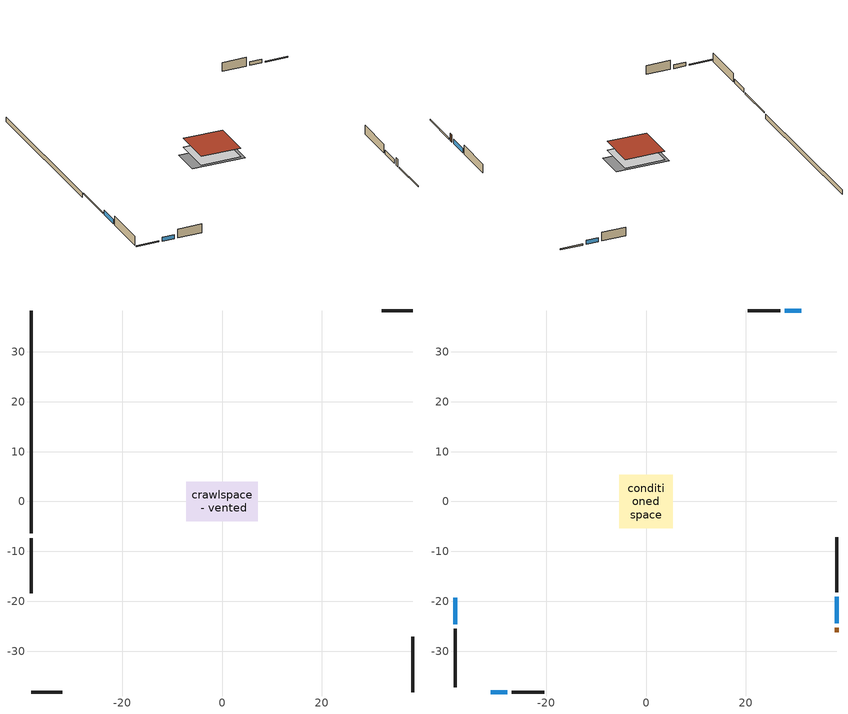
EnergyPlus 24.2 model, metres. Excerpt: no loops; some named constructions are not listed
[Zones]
crawlspace - vented
 floor foundation (Slab1 construction): -7.17,-3.98 -7.17,3.98 7.17,3.98 7.17,-3.98 z-0.91
 wall outside (RimJoist1 construction): -38.19,-7.33 -38.19,-18.36 z0.3:0.61
 wall outside (RimJoist2 construction): 38.19,38.19 32.07,38.19 z0.3:0.61
 wall outside (RimJoist3 construction): 38.19,-38.19 38.19,-27.16 z0.3:0.61
 wall outside (RimJoist4 construction): -38.19,-38.19 -32.07,-38.19 z0.3:0.61
 wall foundation (FoundationWall1 construction): -38.19,38.19 -38.19,-6.4 z-0.91:0.3
conditioned space
 floor to crawlspace - vented (Floor1 construction): -5.34,-5.34 -5.34,5.34 5.34,5.34 5.34,-5.34 z0.3
 wall outside (AdiabaticWallConstruction 1): 38.19,-26.23 38.19,-25.31 z0.3:2.34
 wall outside (AdiabaticWallConstruction): -38.19,-19.29 -38.19,-24.58 / 38.19,-24.39 38.19,-19.09 z0.3:1.49; 31.14,38.19 27.86,38.19 / -31.14,-38.19 -27.86,-38.19 z0.3:1.37
 wall outside (Wall1 construction): -38.19,-25.51 -38.19,-37.26 z0.3:2.74
 wall outside (Wall2 construction): 26.93,38.19 20.4,38.19 z0.3:2.74
 wall outside (Wall3 construction): 38.19,-18.17 38.19,-7.18 z0.3:2.74
 wall outside (Wall4 construction): -26.93,-38.19 -20.4,-38.19 z0.3:2.74
 window (WindowConstruction): -38.19,-19.29 -38.19,-24.58 z0.3:1.49
 window (WindowConstruction 1): 31.14,38.19 27.86,38.19 z0.3:1.37
 window (WindowConstruction 2): 38.19,-24.39 38.19,-19.09 z0.3:1.49
 window (WindowConstruction 3): -31.14,-38.19 -27.86,-38.19 z0.3:1.37
 door (Door): 38.19,-26.23 38.19,-25.31 z0.3:2.34
 roof outside (Roof1 construction): -5.34,5.34 -5.34,-5.34 5.34,-5.34 5.34,5.34 z2.74
[Material] Roughness=Rough; Thermal Absorptance=0.9
Name | Thickness {m} | Conductivity {W/m-K} | Density {kg/m3} | Specific Heat {J/kg-K} | Solar Absorptance | Visible Absorptance
floor covering | 0.0127 | 0.0433444 | 54.468 | 1339.84 | 0.6 | 0.6
floor stud and cavity | 0.1397 | 0.923637 | 92.3553 | 1139.71 | 0.7 | 0.7
osb sheathing 0.75 in. | 0.01905 | 0.115458 | 512.64 | 1214.23 | 0.7 | 0.7
[Construction]
Floor1 construction Reversed: floor covering, osb sheathing 0.75 in., floor stud and cavity
[Schedule:Day:Interval]
cooling season schedule day; cooling season schedule day 2; cooling season schedule default day; natural vent schedule default day: No, 24:00, 0
cooling season schedule day 1; natural vent schedule day: No, 24:00, 1
exterior lighting schedule day 10: No, 01:00, 0.552381, 03:00, 0.510952, 05:00, 0.483333, 06:00, 0.538571, 07:00, 0.607619, 08:00, 0.56619, 09:00, 0.428095, 10:00, 0.345238, 12:00, 0.331429, 13:00, 0.345238, 14:00, 0.386667, 15:00, 0.414286, 16:00, 0.483333, 17:00, 0.607619, 18:00, 0.773333, 19:00, 0.88381, 20:00, 0.939048, 21:00, 0.966667, 22:00, 0.897619, 23:00, 0.773333, 24:00, 0.649048
exterior lighting schedule day 11: No, 01:00, 0.571429, 03:00, 0.528571, 05:00, 0.5, 06:00, 0.557143, 07:00, 0.628571, 08:00, 0.585714, 09:00, 0.442857, 10:00, 0.357143, 12:00, 0.342857, 13:00, 0.357143, 14:00, 0.4, 15:00, 0.428571, 16:00, 0.5, 17:00, 0.628571, 18:00, 0.8, 19:00, 0.914286, 20:00, 0.971429, 21:00, 1, 22:00, 0.928571, 23:00, 0.8, 24:00, 0.671429
exterior lighting schedule day 5: No, 01:00, 0.380952, 03:00, 0.352381, 05:00, 0.333333, 06:00, 0.371429, 07:00, 0.419048, 08:00, 0.390476, 09:00, 0.295238, 10:00, 0.238095, 12:00, 0.228571, 13:00, 0.238095, 14:00, 0.266667, 15:00, 0.285714, 16:00, 0.333333, 17:00, 0.419048, 18:00, 0.533333, 19:00, 0.609524, 20:00, 0.647619, 21:00, 0.666667, 22:00, 0.619048, 23:00, 0.533333, 24:00, 0.447619
exterior lighting schedule day 6: No, 01:00, 0.390476, 03:00, 0.36119, 05:00, 0.341667, 06:00, 0.380714, 07:00, 0.429524, 08:00, 0.400238, 09:00, 0.302619, 10:00, 0.244048, 12:00, 0.234286, 13:00, 0.244048, 14:00, 0.273333, 15:00, 0.292857, 16:00, 0.341667, 17:00, 0.429524, 18:00, 0.546667, 19:00, 0.624762, 20:00, 0.66381, 21:00, 0.683333, 22:00, 0.634524, 23:00, 0.546667, 24:00, 0.45881
exterior lighting schedule day 7: No, 01:00, 0.419048, 03:00, 0.387619, 05:00, 0.366667, 06:00, 0.408571, 07:00, 0.460952, 08:00, 0.429524, 09:00, 0.324762, 10:00, 0.261905, 12:00, 0.251429, 13:00, 0.261905, 14:00, 0.293333, 15:00, 0.314286, 16:00, 0.366667, 17:00, 0.460952, 18:00, 0.586667, 19:00, 0.670476, 20:00, 0.712381, 21:00, 0.733333, 22:00, 0.680952, 23:00, 0.586667, 24:00, 0.492381
exterior lighting schedule day 8: No, 01:00, 0.466667, 03:00, 0.431667, 05:00, 0.408333, 06:00, 0.455, 07:00, 0.513333, 08:00, 0.478333, 09:00, 0.361667, 10:00, 0.291667, 12:00, 0.28, 13:00, 0.291667, 14:00, 0.326667, 15:00, 0.35, 16:00, 0.408333, 17:00, 0.513333, 18:00, 0.653333, 19:00, 0.746667, 20:00, 0.793333, 21:00, 0.816667, 22:00, 0.758333, 23:00, 0.653333, 24:00, 0.548333
exterior lighting schedule day 9: No, 01:00, 0.509524, 03:00, 0.47131, 05:00, 0.445833, 06:00, 0.496786, 07:00, 0.560476, 08:00, 0.522262, 09:00, 0.394881, 10:00, 0.318452, 12:00, 0.305714, 13:00, 0.318452, 14:00, 0.356667, 15:00, 0.382143, 16:00, 0.445833, 17:00, 0.560476, 18:00, 0.713333, 19:00, 0.815238, 20:00, 0.86619, 21:00, 0.891667, 22:00, 0.827976, 23:00, 0.713333, 24:00, 0.59869
[Schedule:Week:Daily]
cooling season schedule Week Rule - May27-Jun2: cooling season schedule day, cooling season schedule day, cooling season schedule day, cooling season schedule day, cooling season schedule day, cooling season schedule day 1, cooling season schedule day 1, cooling season schedule default day, cooling season schedule default day, cooling season schedule default day, cooling season schedule default day, cooling season schedule default day
cooling season schedule Week Rule - Jun3-Sep29: cooling season schedule day 1, cooling season schedule day 1, cooling season schedule day 1, cooling season schedule day 1, cooling season schedule day 1, cooling season schedule day 1, cooling season schedule day 1, cooling season schedule default day, cooling season schedule default day, cooling season schedule default day, cooling season schedule default day, cooling season schedule default day
cooling season schedule Week Rule - Sep30-Oct6: cooling season schedule day 1, cooling season schedule day 2, cooling season schedule day 2, cooling season schedule day 2, cooling season schedule day 2, cooling season schedule day 2, cooling season schedule day 2, cooling season schedule default day, cooling season schedule default day, cooling season schedule default day, cooling season schedule default day, cooling season schedule default day
cooling season schedule Week Rule - Oct7-Dec31: cooling season schedule day 2, cooling season schedule day 2, cooling season schedule day 2, cooling season schedule day 2, cooling season schedule day 2, cooling season schedule day 2, cooling season schedule day 2, cooling season schedule default day, cooling season schedule default day, cooling season schedule default day, cooling season schedule default day, cooling season schedule default day
natural vent schedule Week Rule - Jan1-Jan6: natural vent schedule day, natural vent schedule day, natural vent schedule default day, natural vent schedule day, natural vent schedule default day, natural vent schedule day, natural vent schedule default day, natural vent schedule default day, natural vent schedule default day, natural vent schedule default day, natural vent schedule default day, natural vent schedule default day
natural vent schedule Week Rule - Jan7-Dec31: natural vent schedule default day, natural vent schedule day, natural vent schedule default day, natural vent schedule day, natural vent schedule default day, natural vent schedule day, natural vent schedule default day, natural vent schedule default day, natural vent schedule default day, natural vent schedule default day, natural vent schedule default day, natural vent schedule default day
